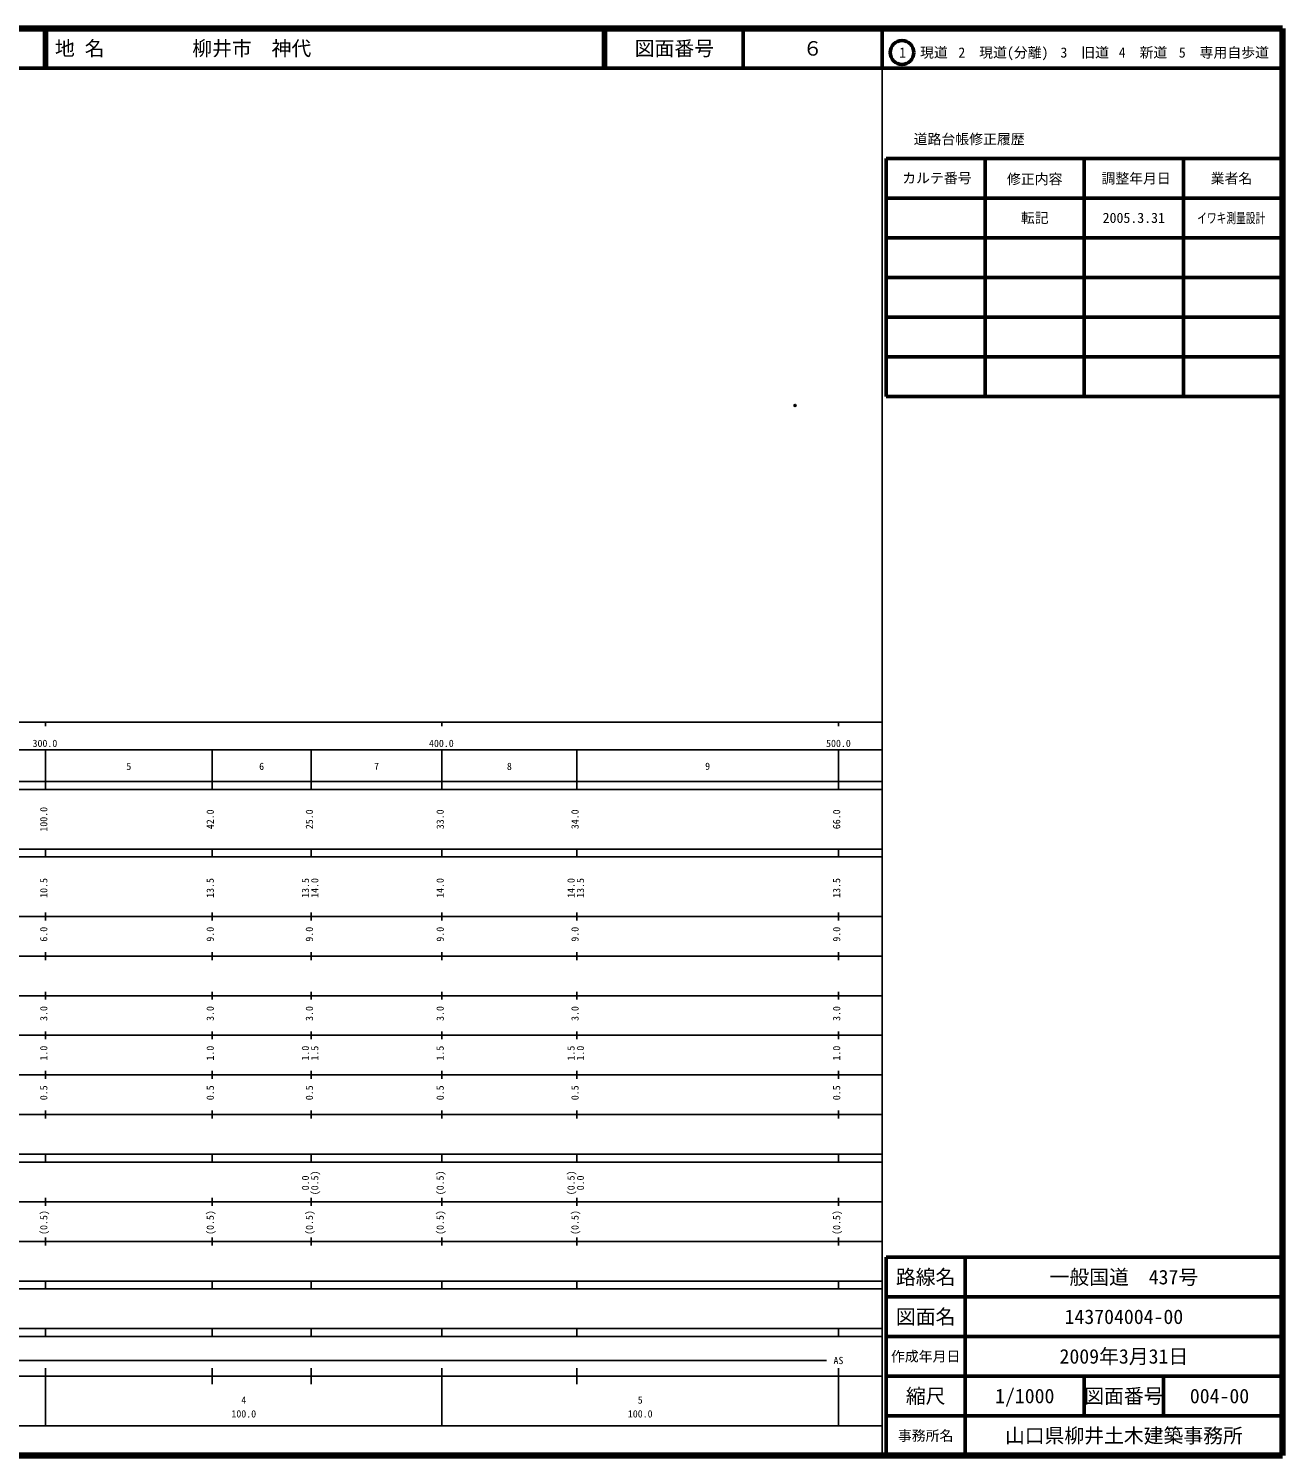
# Model space of a CAD drawing. Units: millimetres on the paper. Extents: x 40 to 680, y 20 to 380.
# Drawn here: x 363.7 to 680, y 20 to 380 of the extents above; entities that cross this region are included whole.
import ezdxf
from ezdxf.enums import TextEntityAlignment as Align

# ---------------------------------------------------------------- set-up
doc = ezdxf.new("R2010")
doc.units = ezdxf.units.MM
doc.header["$PDMODE"] = 32
doc.header["$PDSIZE"] = 0.5
doc.layers.add('M-OTRS', color=6, linetype='Continuous')
doc.layers.add('M-TTL-TXT', color=7, linetype='Continuous')
for name, color, linetype, lineweight in [('M-TTL', 2, 'Continuous', 140), ('M-TTL-BAND', 7, 'Continuous', 25), ('M-TTL-FRAM', 2, 'Continuous', 50), ('M-TTL-LINE', 7, 'Continuous', 50)]:
    doc.layers.add(name, color=color, linetype=linetype, lineweight=lineweight)
doc.styles.add('ＭＳ ゴシック', font='')
doc.styles.get('ＭＳ ゴシック').set_extended_font_data('MS Gothic')

msp = doc.modelspace()

# ---------------------------------------------------------------- linework, layer by layer
at = {"layer": 'M-OTRS'}
msp.add_point((557.047, 284.899), dxfattribs=at)
at = {"layer": 'M-TTL'}
for p, q in [((680, 380), (40, 380)), ((680, 20), (680, 380)), ((40, 20), (680, 20))]:
    msp.add_line(p, q, dxfattribs=at)
at = {"layer": 'M-TTL-BAND'}
for p, q in [((579, 20), (579, 370)), ((40, 205), (579, 205)), ((368, 205), (368, 204)), ((468, 205), (468, 204)), ((568, 205), (568, 204)), ((68, 198), (579, 198)), ((368, 188), (368, 198)), ((410, 188), (410, 198)), ((435, 188), (435, 198)), ((468, 188), (468, 198)), ((502, 188), (502, 198)), ((568, 188), (568, 198)), ((40, 190), (579, 190)), ((40, 188), (579, 188)), ((40, 173), (579, 173)), ((368, 171), (368, 173)), ((410, 171), (410, 173)), ((435, 171), (435, 173)), ((468, 171), (468, 173)), ((502, 171), (502, 173)), ((568, 171), (568, 173)), ((40, 171), (579, 171)), ((40, 156), (579, 156)), ((368, 155), (368, 157)), ((410, 155), (410, 157)), ((435, 155), (435, 157)), ((468, 155), (468, 157)), ((502, 155), (502, 157)), ((568, 155), (568, 157)), ((46, 146), (579, 146)), ((368, 145), (368, 147)), ((410, 145), (410, 147)), ((435, 145), (435, 147)), ((468, 145), (468, 147)), ((502, 145), (502, 147)), ((568, 145), (568, 147)), ((368, 135), (368, 137)), ((410, 135), (410, 137)), ((435, 135), (435, 137)), ((468, 135), (468, 137)), ((502, 135), (502, 137)), ((568, 135), (568, 137)), ((52, 136), (579, 136)), ((46, 126), (579, 126)), ((368, 125), (368, 127)), ((410, 125), (410, 127)), ((435, 125), (435, 127)), ((468, 125), (468, 127)), ((502, 125), (502, 127)), ((568, 125), (568, 127)), ((52, 116), (579, 116)), ((368, 115), (368, 117)), ((410, 115), (410, 117)), ((435, 115), (435, 117)), ((468, 115), (468, 117)), ((502, 115), (502, 117)), ((568, 115), (568, 117)), ((46, 106), (579, 106)), ((368, 105), (368, 107)), ((410, 105), (410, 107)), ((435, 105), (435, 107)), ((468, 105), (468, 107)), ((502, 105), (502, 107)), ((568, 105), (568, 107)), ((40, 96), (579, 96)), ((40, 94), (579, 94)), ((368, 94), (368, 96)), ((410, 94), (410, 96)), ((435, 94), (435, 96)), ((468, 94), (468, 96)), ((502, 94), (502, 96)), ((568, 94), (568, 96)), ((49, 84), (579, 84)), ((368, 83), (368, 85)), ((410, 83), (410, 85)), ((435, 83), (435, 85)), ((468, 83), (468, 85)), ((502, 83), (502, 85)), ((568, 83), (568, 85)), ((40, 74), (579, 74)), ((368, 73), (368, 75)), ((410, 73), (410, 75)), ((435, 73), (435, 75)), ((468, 73), (468, 75)), ((502, 73), (502, 75)), ((568, 73), (568, 75)), ((40, 64), (579, 64)), ((40, 62), (579, 62)), ((368, 62), (368, 64)), ((410, 62), (410, 64)), ((435, 62), (435, 64)), ((468, 62), (468, 64)), ((502, 62), (502, 64)), ((568, 62), (568, 64)), ((40, 52), (579, 52)), ((368, 50), (368, 52)), ((410, 50), (410, 52)), ((435, 50), (435, 52)), ((468, 50), (468, 52)), ((502, 50), (502, 52)), ((568, 50), (568, 52)), ((40, 50), (579, 50)), ((71, 44), (565, 44)), ((40, 40), (579, 40)), ((368, 27.5), (368, 42)), ((410, 38), (410, 42)), ((435, 38), (435, 42)), ((468, 27.5), (468, 42)), ((502, 38), (502, 42)), ((568, 27.5), (568, 42)), ((68, 27.5), (579, 27.5))]:
    msp.add_line(p, q, dxfattribs=at)
at = {"layer": 'M-TTL-FRAM'}
for p, q in [((580, 347.197), (580, 287.197)), ((580, 347.197), (680, 347.197)), ((580, 287.197), (680, 287.197)), ((680, 70), (580, 70)), ((580, 70), (580, 20))]:
    msp.add_line(p, q, dxfattribs=at)
at = {"layer": 'M-TTL-LINE'}
for p, q in [((367.75, 380), (367.75, 370)), ((368.25, 380), (368.25, 370)), ((508.747, 380), (508.747, 370)), ((509.247, 380), (509.247, 370)), ((543.997, 380), (543.997, 370)), ((579, 380), (579, 370)), ((40, 370), (680, 370)), ((605, 347.197), (605, 287.197)), ((630, 347.197), (630, 287.197)), ((655, 347.197), (655, 287.197)), ((580, 337.197), (680, 337.197)), ((580, 327.197), (680, 327.197)), ((580, 317.197), (680, 317.197)), ((580, 307.197), (680, 307.197)), ((580, 297.197), (680, 297.197)), ((600, 70), (600, 20)), ((680, 60), (580, 60)), ((680, 50), (580, 50)), ((680, 40), (580, 40)), ((630, 40), (630, 30)), ((650, 40), (650, 30)), ((680, 30), (580, 30))]:
    msp.add_line(p, q, dxfattribs=at)
msp.add_circle((584.031, 373.958), 3, dxfattribs=at)

# ---------------------------------------------------------------- texts
at = {"layer": 'M-TTL-BAND', "style": 'ＭＳ ゴシック'}
for s, p in [('300.0', (367.844, 198.195)), ('400.0', (467.844, 198.195)), ('500.0', (568, 198.195)), ('500.0', (568, 198.195)), ('5', (389, 192.405)), ('6', (422.5, 192.405)), ('7', (451.5, 192.405)), ('8', (485, 192.405)), ('9', (535, 192.405)), ('AS', (568, 42.5)), ('4', (418, 32.523)), ('5', (518, 32.523)), ('100.0', (418, 29.033)), ('100.0', (518, 29.033))]:
    msp.add_text(s, height=1.833, dxfattribs=at).set_placement(p, align=Align.BOTTOM_CENTER)
for s, p in [('100.0', (369, 180.5)), ('42.0', (411, 180.5)), ('25.0', (436, 180.5)), ('33.0', (469, 180.5)), ('34.0', (503, 180.5)), ('66.0', (569, 180.5)), ('10.5', (369, 163.174)), ('13.5', (411, 163.174)), ('13.5', (435, 163.174)), ('14.0', (437.37, 163.174)), ('14.0', (469, 163.174)), ('14.0', (502, 163.174)), ('13.5', (504.37, 163.174)), ('13.5', (569, 163.174)), ('6.0', (369, 151.5)), ('9.0', (411, 151.5)), ('9.0', (436, 151.5)), ('9.0', (469, 151.5)), ('9.0', (503, 151.5)), ('9.0', (569, 151.5)), ('3.0', (369, 131.5)), ('3.0', (411, 131.5)), ('3.0', (436, 131.5)), ('3.0', (469, 131.5)), ('3.0', (503, 131.5)), ('3.0', (569, 131.5)), ('1.0', (369, 121.5)), ('1.0', (411, 121.5)), ('1.0', (435, 121.5)), ('1.5', (437.37, 121.5)), ('1.5', (469, 121.5)), ('1.5', (502, 121.5)), ('1.0', (504.37, 121.5)), ('1.0', (569, 121.5)), ('0.5', (369, 111.5)), ('0.5', (411, 111.5)), ('0.5', (436, 111.5)), ('0.5', (469, 111.5)), ('0.5', (503, 111.5)), ('0.5', (569, 111.5)), ('0.0', (435, 88.764)), ('(0.5)', (437.37, 88.764)), ('(0.5)', (469, 88.764)), ('(0.5)', (502, 88.764)), ('0.0', (504.37, 88.764)), ('(0.5)', (369, 78.764)), ('(0.5)', (411, 78.764)), ('(0.5)', (436, 78.764)), ('(0.5)', (469, 78.764)), ('(0.5)', (503, 78.764)), ('(0.5)', (569, 78.764))]:
    msp.add_text(s, height=1.833, rotation=90, dxfattribs=at).set_placement(p, align=Align.BOTTOM_CENTER)
at = {"layer": 'M-TTL-TXT', "style": 'ＭＳ ゴシック'}
for s, p in [('地 名', (370.38, 375)), ('柳井市\u3000神代', (405.024, 375))]:
    msp.add_text(s, height=3.666, dxfattribs=at).set_placement(p, align=Align.MIDDLE_LEFT)
for s, height, p in [('図面番号', 3.666, (526.622, 375)), ('６', 3.666, (561.497, 375)), ('1\u3000現道', 2.566, (589.448, 373.958)), ('2\u3000現道(分離)', 2.566, (609.619, 373.958)), ('3\u3000旧道', 2.566, (630.121, 373.958)), ('4\u3000新道', 2.566, (644.824, 373.958)), ('5\u3000専用自歩道', 2.566, (665.228, 373.958)), ('道路台帳修正履歴', 2.566, (600.968, 352.113)), ('カルテ番号', 2.566, (592.839, 342.277)), ('修正内容', 2.566, (617.509, 342.023)), ('調整年月日', 2.566, (643.089, 342.197)), ('業者名', 2.566, (667.134, 342.197)), ('転記', 2.566, (617.5, 332.245)), ('2005.3.31', 2.566, (642.5, 332.245)), ('路線名', 3.666, (590, 65)), ('路線名', 3.666, (590, 65)), ('一般国道\u3000437号', 3.666, (640, 65)), ('図面名', 3.666, (590, 55)), ('図面名', 3.666, (590, 55)), ('143704004-00', 3.666, (640, 55)), ('2009年3月31日', 3.666, (640, 45)), ('作成年月日', 2.566, (590, 45)), ('作成年月日', 2.566, (590, 45)), ('縮尺', 3.666, (590, 35)), ('縮尺', 3.666, (590, 35)), ('1/1000', 3.666, (615, 35)), ('図面番号', 3.666, (640, 35)), ('図面番号', 3.666, (640, 35)), ('004-00', 3.666, (664.125, 35)), ('事務所名', 2.566, (590, 25)), ('事務所名', 2.566, (590, 25)), ('山口県柳井土木建築事務所', 3.666, (640, 25))]:
    msp.add_text(s, height=height, dxfattribs=at).set_placement(p, align=Align.MIDDLE_CENTER)
at = {"layer": 'M-TTL-TXT', "style": 'ＭＳ ゴシック', "width": 0.7}
msp.add_text('イワキ測量設計', height=2.566, dxfattribs=at).set_placement((667.077, 332.189), align=Align.MIDDLE_CENTER)

doc.saveas('drawing.dxf')
